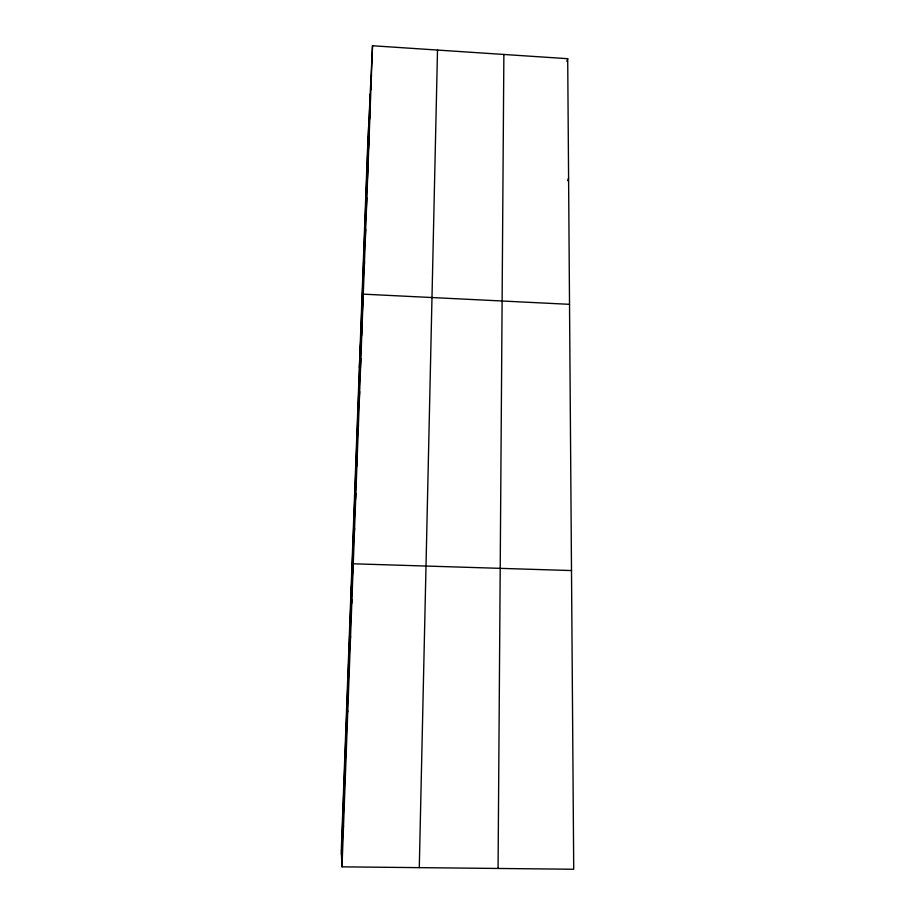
<?xml version="1.0" encoding="UTF-8"?>
<svg xmlns="http://www.w3.org/2000/svg" width="915" height="915" viewBox="0 0 915 915"><rect width="100%" height="100%" fill="white"/><g stroke="black" fill="none" stroke-linecap="round" stroke-linejoin="round"><path stroke-width="1.37" d="M498.069 868.461L503.868 54.454M419.287 867.637L437.507 50.062M341.467 854.816L368.734 124.943M341.672 859.46L370.22 93.936M342.004 866.837L372.519 45.75L567.7 58.697L573.716 869.25L342.004 866.837L341.284 850.744L367.407 152.45L372.519 45.75M370.724 89.922L371.421 75.327M369.626 119.362L370.312 105.317M368.516 149.202L369.18 135.706M367.384 179.454L368.036 166.519M366.252 210.107L366.869 197.754M365.096 241.183L365.703 229.436M363.918 272.693L364.502 261.564M359.355 367.727L363.289 294.15L569.519 304.329M361.562 336.068L362.1 326.209M360.373 367.933L360.887 358.726M359.172 400.221L359.664 391.7M357.959 432.967L358.428 425.143M356.724 466.17L357.159 459.067M355.466 499.842L355.889 493.471M354.197 533.983L354.585 528.367M350.765 597.426L353.27 563.789L571.498 570.56M351.6 603.751L351.932 599.714M350.273 639.379L350.582 636.188M348.935 675.533L349.198 673.188M347.563 712.225L347.803 710.761M566.843 61.351L567.7 58.697M567.609 180.667L568.581 178.162M343.354 825.57L343.491 826.908"/></g></svg>
